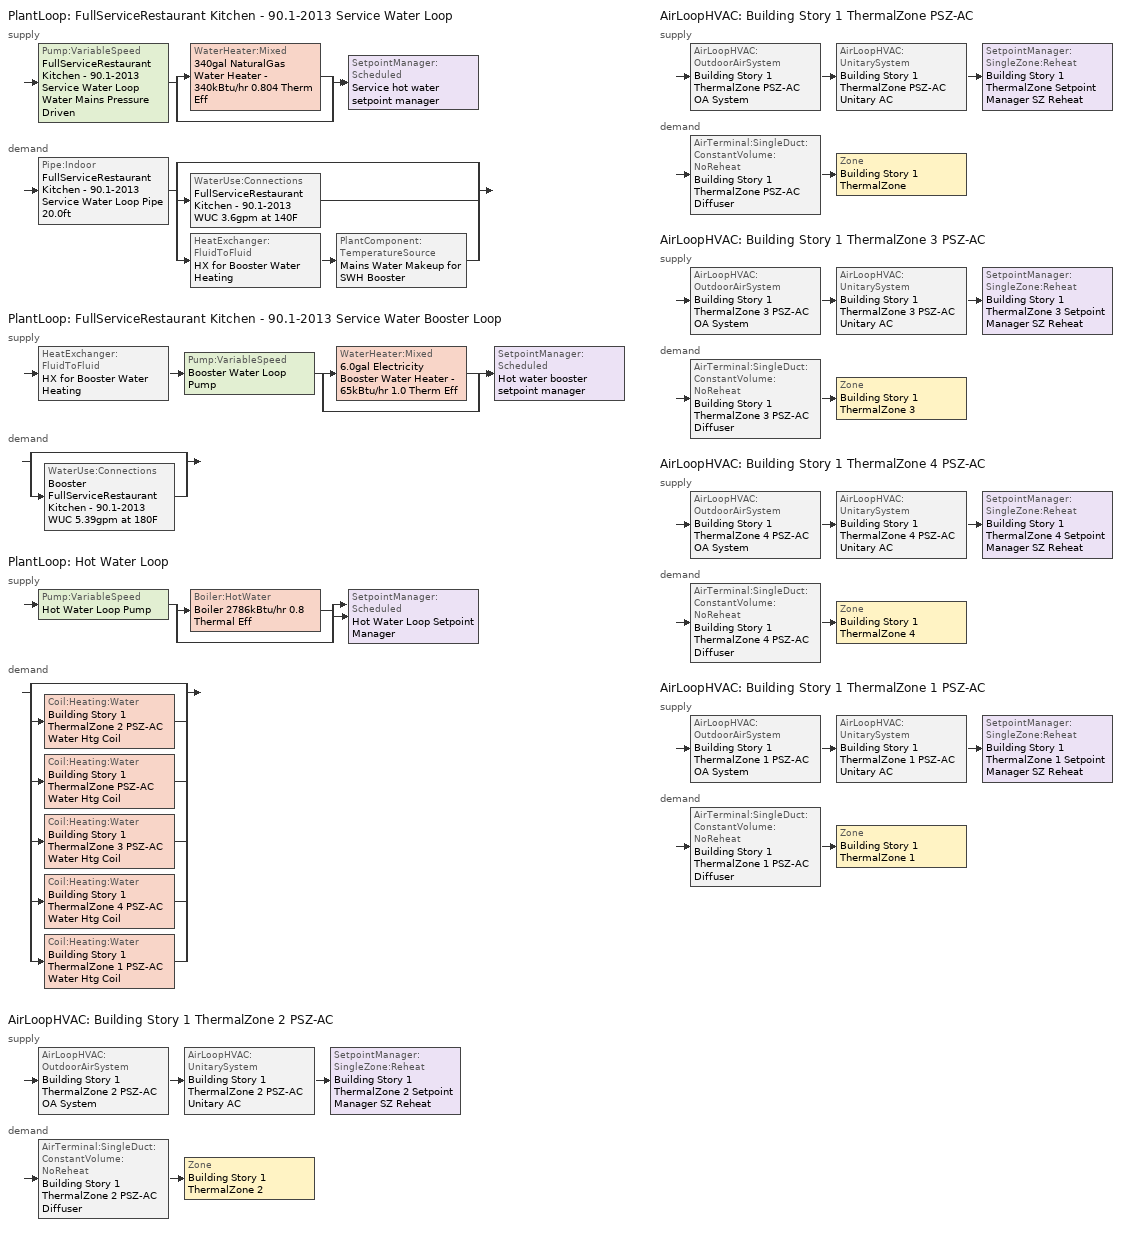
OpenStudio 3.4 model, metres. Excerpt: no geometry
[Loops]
PlantLoop 'FullServiceRestaurant Kitchen - 90.1-2013 Service Water Loop'
 supply: Pump:VariableSpeed 'FullServiceRestaurant Kitchen - 90.1-2013 Service Water Loop Water Mains Pressure Driven' > split
  | WaterHeater:Mixed '340gal NaturalGas Water Heater - 340kBtu/hr 0.804 Therm Eff'
  | bypass
  join > SetpointManager:Scheduled 'Service hot water setpoint manager'
 demand: Pipe:Indoor 'FullServiceRestaurant Kitchen - 90.1-2013 Service Water Loop Pipe 20.0ft' > split
  | bypass
  | WaterUse:Connections 'FullServiceRestaurant Kitchen - 90.1-2013 WUC 3.6gpm at 140F'
  | HeatExchanger:FluidToFluid 'HX for Booster Water Heating' > PlantComponent:TemperatureSource 'Mains Water Makeup for SWH Booster'
PlantLoop 'FullServiceRestaurant Kitchen - 90.1-2013 Service Water Booster Loop'
 supply: HeatExchanger:FluidToFluid 'HX for Booster Water Heating' > Pump:VariableSpeed 'Booster Water Loop Pump' > split
  | WaterHeater:Mixed '6.0gal Electricity Booster Water Heater - 65kBtu/hr 1.0 Therm Eff'
  | bypass
  join > SetpointManager:Scheduled 'Hot water booster setpoint manager'
 demand: split
  | bypass
  | WaterUse:Connections 'Booster FullServiceRestaurant Kitchen - 90.1-2013 WUC 5.39gpm at 180F'
PlantLoop 'Hot Water Loop'
 supply: Pump:VariableSpeed 'Hot Water Loop Pump' > split
  | Boiler:HotWater 'Boiler 2786kBtu/hr 0.8 Thermal Eff'
  | bypass
  join > SetpointManager:Scheduled 'Hot Water Loop Setpoint Manager'
 demand: split
  | bypass
  | Coil:Heating:Water 'Building Story 1 ThermalZone 2 PSZ-AC Water Htg Coil'
  | Coil:Heating:Water 'Building Story 1 ThermalZone PSZ-AC Water Htg Coil'
  | Coil:Heating:Water 'Building Story 1 ThermalZone 3 PSZ-AC Water Htg Coil'
  | Coil:Heating:Water 'Building Story 1 ThermalZone 4 PSZ-AC Water Htg Coil'
  | Coil:Heating:Water 'Building Story 1 ThermalZone 1 PSZ-AC Water Htg Coil'
AirLoopHVAC 'Building Story 1 ThermalZone 2 PSZ-AC'
 supply: AirLoopHVAC:OutdoorAirSystem 'Building Story 1 ThermalZone 2 PSZ-AC OA System' > AirLoopHVAC:UnitarySystem 'Building Story 1 ThermalZone 2 PSZ-AC Unitary AC' > SetpointManager:SingleZone:Reheat 'Building Story 1 ThermalZone 2 Setpoint Manager SZ Reheat'
 demand: AirTerminal:SingleDuct:ConstantVolume:NoReheat 'Building Story 1 ThermalZone 2 PSZ-AC Diffuser' > Zone 'Building Story 1 ThermalZone 2'
AirLoopHVAC 'Building Story 1 ThermalZone PSZ-AC'
 supply: AirLoopHVAC:OutdoorAirSystem 'Building Story 1 ThermalZone PSZ-AC OA System' > AirLoopHVAC:UnitarySystem 'Building Story 1 ThermalZone PSZ-AC Unitary AC' > SetpointManager:SingleZone:Reheat 'Building Story 1 ThermalZone Setpoint Manager SZ Reheat'
 demand: AirTerminal:SingleDuct:ConstantVolume:NoReheat 'Building Story 1 ThermalZone PSZ-AC Diffuser' > Zone 'Building Story 1 ThermalZone'
AirLoopHVAC 'Building Story 1 ThermalZone 3 PSZ-AC'
 supply: AirLoopHVAC:OutdoorAirSystem 'Building Story 1 ThermalZone 3 PSZ-AC OA System' > AirLoopHVAC:UnitarySystem 'Building Story 1 ThermalZone 3 PSZ-AC Unitary AC' > SetpointManager:SingleZone:Reheat 'Building Story 1 ThermalZone 3 Setpoint Manager SZ Reheat'
 demand: AirTerminal:SingleDuct:ConstantVolume:NoReheat 'Building Story 1 ThermalZone 3 PSZ-AC Diffuser' > Zone 'Building Story 1 ThermalZone 3'
AirLoopHVAC 'Building Story 1 ThermalZone 4 PSZ-AC'
 supply: AirLoopHVAC:OutdoorAirSystem 'Building Story 1 ThermalZone 4 PSZ-AC OA System' > AirLoopHVAC:UnitarySystem 'Building Story 1 ThermalZone 4 PSZ-AC Unitary AC' > SetpointManager:SingleZone:Reheat 'Building Story 1 ThermalZone 4 Setpoint Manager SZ Reheat'
 demand: AirTerminal:SingleDuct:ConstantVolume:NoReheat 'Building Story 1 ThermalZone 4 PSZ-AC Diffuser' > Zone 'Building Story 1 ThermalZone 4'
AirLoopHVAC 'Building Story 1 ThermalZone 1 PSZ-AC'
 supply: AirLoopHVAC:OutdoorAirSystem 'Building Story 1 ThermalZone 1 PSZ-AC OA System' > AirLoopHVAC:UnitarySystem 'Building Story 1 ThermalZone 1 PSZ-AC Unitary AC' > SetpointManager:SingleZone:Reheat 'Building Story 1 ThermalZone 1 Setpoint Manager SZ Reheat'
 demand: AirTerminal:SingleDuct:ConstantVolume:NoReheat 'Building Story 1 ThermalZone 1 PSZ-AC Diffuser' > Zone 'Building Story 1 ThermalZone 1'
[Construction]
Uninsulated copper pipe 0.75in type L: Copper pipe 0.75in type L
[Material]
Copper pipe 0.75in type L: Roughness=Smooth; Thickness {m}=0.001143; Conductivity {W/m-K}=386; Density {kg/m3}=8906.27; Specific Heat {J/kg-K}=385.1856; Thermal Absorptance=0.9; Solar Absorptance=0.7; Visible Absorptance=0.7
[WaterUse:Connections] Drain Water Heat Exchanger Type=None; Drain Water Heat Exchanger Destination=Plant
Name | Water Use Equipment Name 1
Booster FullServiceRestaurant Kitchen - 90.1-2013 WUC 5.39gpm at 180F | Booster FullServiceRestaurant Kitchen - 90.1-2013 Service Water Use 5.39gpm at 180F
FullServiceRestaurant Kitchen - 90.1-2013 WUC 3.6gpm at 140F | FullServiceRestaurant Kitchen - 90.1-2013 Service Water Use 3.6gpm at 140F
[WaterUse:Equipment:Definition] Sensible Fraction Schedule=Fraction Sensible - 0.2; Latent Fraction Schedule=Fraction Latent - 0.05
Name | Peak Flow Rate {m3/s} | Target Temperature Schedule
Booster FullServiceRestaurant Kitchen - 90.1-2013 Service Water Use Def 5.39gpm | 0.000340279 | Mixed Water At Faucet Temp - 180F
FullServiceRestaurant Kitchen - 90.1-2013 Service Water Use Def 3.6gpm | 0.000226853 | Mixed Water At Faucet Temp - 140F
[WaterUse:Equipment] Flow Rate Fraction Schedule=RestaurantSitDown BLDG_SWH_SCH
Name | Water Use Equipment Definition
Booster FullServiceRestaurant Kitchen - 90.1-2013 Service Water Use 5.39gpm at 180F | Booster FullServiceRestaurant Kitchen - 90.1-2013 Service Water Use Def 5.39gpm
FullServiceRestaurant Kitchen - 90.1-2013 Service Water Use 3.6gpm at 140F | FullServiceRestaurant Kitchen - 90.1-2013 Service Water Use Def 3.6gpm
[PlantLoop] Glycol Concentration=0; Plant Loop Volume {m3}=Autocalculate; Load Distribution Scheme=Optimal
FullServiceRestaurant Kitchen - 90.1-2013 Service Water Loop: Maximum Loop Temperature {C}=60; Minimum Loop Temperature {C}=10
FullServiceRestaurant Kitchen - 90.1-2013 Service Water Booster Loop: 
Hot Water Loop: Minimum Loop Temperature {C}=10; Fluid Type=Water
[Sizing:Plant] Loop Type=Heating; Sizing Option=NonCoincident; Zone Timesteps in Averaging Window=1; Coincident Sizing Factor Mode=None
Name | Design Loop Exit Temperature {C} | Loop Design Temperature Difference {deltaC}
FullServiceRestaurant Kitchen - 90.1-2013 Service Water Loop | 60 | 5
FullServiceRestaurant Kitchen - 90.1-2013 Service Water Booster Loop | 82.2222 | 5
Hot Water Loop | 82.2222 | 11.1111
[SetpointManager:Scheduled] Control Variable=Temperature
Name | Schedule | Setpoint Node or NodeList
Service hot water setpoint manager | Service Water Loop Temp - 140F | FullServiceRestaurant Kitchen - 90.1-2013 Service Water Loop Supply Outlet Node
Hot water booster setpoint manager | Service Water Booster Temp - 180.00000000000006F | FullServiceRestaurant Kitchen - 90.1-2013 Service Water Booster Loop Supply Outlet Node
Hot Water Loop Setpoint Manager | Hot Water Loop Temp - 180F | Hot Water Loop Supply Outlet Node
[Pump:VariableSpeed] Coefficient 1 of the Part Load Performance Curve=0; Coefficient 2 of the Part Load Performance Curve=3.2485; Coefficient 3 of the Part Load Performance Curve=-4.7443; Coefficient 4 of the Part Load Performance Curve=2.5294; Pump Control Type=Intermittent; Skin Loss Radiative Fraction=0.5; Design Power Sizing Method=PowerPerFlowPerPressure; Design Electric Power per Unit Flow Rate {W/(m3/s)}=348701.1; Design Shaft Power per Unit Flow Rate per Unit Head {W-s/m3-Pa}=1.28205; Design Minimum Flow Rate Fraction=0
Name | Rated Pump Head {Pa} | Motor Efficiency | Rated Power Consumption {W} | Minimum Flow Rate {m3/s}
FullServiceRestaurant Kitchen - 90.1-2013 Service Water Loop Water Mains Pressure Driven | 0.001 | 0.7
Booster Water Loop Pump | 0 | 1 | 0 | 0
Hot Water Loop Pump | 179344 | 0.917
[WaterHeater:Mixed] Deadband Temperature Difference {deltaC}=2; Heater Control Type=Cycle; Off Cycle Parasitic Fuel Consumption Rate {W}=0; Off Cycle Parasitic Heat Fraction to Tank=0; On Cycle Parasitic Fuel Consumption Rate {W}=0; On Cycle Parasitic Heat Fraction to Tank=0; Ambient Temperature Indicator=Schedule; Use Side Effectiveness=1; Source Side Effectiveness=1; Use Side Design Flow Rate {m3/s}=autosize; Source Side Design Flow Rate {m3/s}=autosize; Indirect Water Heating Recovery Time {hr}=1.5; Source Side Flow Control Mode=IndirectHeatPrimarySetpoint
Name | Tank Volume {m3} | Setpoint Temperature Schedule | Maximum Temperature Limit {C} | Heater Maximum Capacity {W} | Heater Fuel Type | Heater Thermal Efficiency | Off Cycle Parasitic Fuel Type | On Cycle Parasitic Fuel Type | Ambient Temperature Schedule | Off Cycle Loss Coefficient to Ambient Temperature {W/K} | On Cycle Loss Coefficient to Ambient Temperature {W/K}
340gal NaturalGas Water Heater - 340kBtu/hr 0.804 Therm Eff | 1.28625 | Service Water Loop Temp - 140F | 60 | 99583.4 | NaturalGas | 0.803709 | NaturalGas | NaturalGas | Water Heater Ambient Temp Schedule - 71.6f | 11.8718 | 11.8718
6.0gal Electricity Booster Water Heater - 65kBtu/hr 1.0 Therm Eff | 0.0227125 | Service Water Booster Temp - 180.00000000000006F | 82.2222 | 19120 | Electricity | 1 | Electricity | Electricity | Water Heater Ambient Temp Schedule - 71.6 | 9.00886 | 9.00886
[WaterHeater:Sizing] Design Mode=PeakDraw; Time Storage Can Meet Peak Draw {hr}=0.538503; Time for Tank Recovery {hr}=0; Nominal Tank Volume for Autosizing Plant Connections {m3}=1
340gal NaturalGas Water Heater - 340kBtu/hr 0.804 Therm Eff; 6.0gal Electricity Booster Water Heater - 65kBtu/hr 1.0 Therm Eff
[Pipe:Indoor]
FullServiceRestaurant Kitchen - 90.1-2013 Service Water Loop Pipe 20.0ft: Construction=Uninsulated copper pipe 0.75in type L; Environment Type=Schedule; Ambient Temperature Schedule=FullServiceRestaurant Kitchen - 90.1-2013 Service Water Loop Piping Air Temp - 70F; Ambient Air Velocity Schedule=FullServiceRestaurant Kitchen - 90.1-2013 Service Water Loop Piping Air Velocity - 0.67mph; Pipe Inside Diameter {m}=0.019939; Pipe Length {m}=6.096
[HeatExchanger:FluidToFluid]
HX for Booster Water Heating: Loop Demand Side Design Flow Rate {m3/s}=autosize; Loop Supply Side Design Flow Rate {m3/s}=autosize; Heat Exchange Model Type=Ideal; Heat Exchanger U-Factor Times Area Value {W/K}=autosize; Control Type=UncontrolledOn; Minimum Temperature Difference to Activate Heat Exchanger {deltaC}=0.01; Heat Transfer Metering End Use Type=LoopToLoop; Component Override Cooling Control Temperature Mode=Loop; Sizing Factor=1; Operation Minimum Temperature Limit {C}=0; Operation Maximum Temperature Limit {C}=100
[PlantComponent:TemperatureSource]
Mains Water Makeup for SWH Booster: Design Volume Flow Rate {m3/s}=autosize; Temperature Specification Type=Scheduled; Source Temperature {C}=8; Source Temperature Schedule=Mains Water Temperature
[Sizing:Zone] Zone Cooling Design Supply Air Temperature Input Method=SupplyAirTemperature; Zone Cooling Design Supply Air Temperature {C}=12.7778; Zone Cooling Design Supply Air Temperature Difference {deltaC}=11.11; Zone Heating Design Supply Air Temperature Input Method=SupplyAirTemperature; Zone Heating Design Supply Air Temperature {C}=50; Zone Heating Design Supply Air Temperature Difference {deltaC}=11.11; Zone Cooling Design Supply Air Humidity Ratio {kg-H2O/kg-air}=0.0085; Zone Heating Design Supply Air Humidity Ratio {kg-H2O/kg-air}=0.008; Cooling Design Air Flow Method=DesignDay; Heating Design Air Flow Method=DesignDay; Account for Dedicated Outdoor Air System=No; Dedicated Outdoor Air System Control Strategy=NeutralSupplyAir; Dedicated Outdoor Air Low Setpoint Temperature for Design {C}=autosize; Dedicated Outdoor Air High Setpoint Temperature for Design {C}=autosize
Building Story 1 ThermalZone; Building Story 1 ThermalZone 1; Building Story 1 ThermalZone 2; Building Story 1 ThermalZone 3; Building Story 1 ThermalZone 4
[Zone equipment]
Building Story 1 ThermalZone: Building Story 1 ThermalZone PSZ-AC Diffuser
Building Story 1 ThermalZone 1: Building Story 1 ThermalZone 1 PSZ-AC Diffuser
Building Story 1 ThermalZone 2: Building Story 1 ThermalZone 2 PSZ-AC Diffuser
Building Story 1 ThermalZone 3: Building Story 1 ThermalZone 3 PSZ-AC Diffuser
Building Story 1 ThermalZone 4: Building Story 1 ThermalZone 4 PSZ-AC Diffuser
[Boiler:HotWater]
Boiler 2786kBtu/hr 0.8 Thermal Eff: Fuel Type=NaturalGas; Nominal Thermal Efficiency=0.8; Efficiency Curve Temperature Evaluation Variable=LeavingBoiler; Normalized Boiler Efficiency Curve=Boiler with Minimum Turndown; Minimum Part Load Ratio=0; Maximum Part Load Ratio=1.2; Optimum Part Load Ratio=1; Water Outlet Upper Temperature Limit {C}=95; Boiler Flow Mode=LeavingSetpointModulated; Parasitic Electric Load {W}=0; Sizing Factor=1
[AirLoopHVAC] Design Supply Air Flow Rate {m3/s}=autosize; Design Return Air Flow Fraction of Supply Air Flow=1
Name | Availability Schedule
Building Story 1 ThermalZone 2 PSZ-AC | Building Story 1 ThermalZone 2 PSZ-AC Occ Sch
Building Story 1 ThermalZone PSZ-AC | Building Story 1 ThermalZone PSZ-AC Occ Sch
Building Story 1 ThermalZone 3 PSZ-AC | Building Story 1 ThermalZone 3 PSZ-AC Occ Sch
Building Story 1 ThermalZone 4 PSZ-AC | Building Story 1 ThermalZone 4 PSZ-AC Occ Sch
Building Story 1 ThermalZone 1 PSZ-AC | Building Story 1 ThermalZone 1 PSZ-AC Occ Sch
[Sizing:System] Type of Load to Size On=Sensible; Design Outdoor Air Flow Rate {m3/s}=Autosize; Central Heating Maximum System Air Flow Ratio=1; Preheat Design Temperature {C}=7.22222; Preheat Design Humidity Ratio {kg-H2O/kg-Air}=0.008; Precool Design Temperature {C}=12.7778; Precool Design Humidity Ratio {kg-H2O/kg-Air}=0.008; Central Cooling Design Supply Air Temperature {C}=12.7778; Central Heating Design Supply Air Temperature {C}=50; Sizing Option=Coincident; 100% Outdoor Air in Cooling=No; 100% Outdoor Air in Heating=No; Central Cooling Design Supply Air Humidity Ratio {kg-H2O/kg-Air}=0.0085; Central Heating Design Supply Air Humidity Ratio {kg-H2O/kg-Air}=0.008; Cooling Design Air Flow Method=DesignDay; Heating Design Air Flow Method=DesignDay; System Outdoor Air Method=ZoneSum; Zone Maximum Outdoor Air Fraction=1; Cooling Supply Air Flow Rate Per Floor Area {m3/s-m2}=0.00996765; Cooling Fraction of Autosized Cooling Supply Air Flow Rate=1; Cooling Supply Air Flow Rate Per Unit Cooling Capacity {m3/s-W}=3.94755e-05; Heating Supply Air Flow Rate Per Floor Area {m3/s-m2}=0.00996765; Heating Fraction of Autosized Heating Supply Air Flow Rate=1; Heating Fraction of Autosized Cooling Supply Air Flow Rate=1; Heating Supply Air Flow Rate Per Unit Heating Capacity {m3/s-W}=3.15882e-05; Cooling Design Capacity Method=CoolingDesignCapacity; Cooling Design Capacity {W}=autosize; Cooling Design Capacity Per Floor Area {W/m2}=234.7; Fraction of Autosized Cooling Design Capacity=1; Heating Design Capacity Method=HeatingDesignCapacity; Heating Design Capacity {W}=autosize; Heating Design Capacity Per Floor Area {W/m2}=157; Fraction of Autosized Heating Design Capacity=1; Central Cooling Capacity Control Method=OnOff; Occupant Diversity=autosize
Building Story 1 ThermalZone 2 PSZ-AC; Building Story 1 ThermalZone PSZ-AC; Building Story 1 ThermalZone 3 PSZ-AC; Building Story 1 ThermalZone 4 PSZ-AC; Building Story 1 ThermalZone 1 PSZ-AC
[SetpointManager:SingleZone:Reheat] Minimum Supply Air Temperature {C}=12.7778; Maximum Supply Air Temperature {C}=50
Name | Control Zone | Setpoint Node or NodeList
Building Story 1 ThermalZone 2 Setpoint Manager SZ Reheat | Building Story 1 ThermalZone 2 | Building Story 1 ThermalZone 2 PSZ-AC Supply Outlet Node
Building Story 1 ThermalZone Setpoint Manager SZ Reheat | Building Story 1 ThermalZone | Building Story 1 ThermalZone PSZ-AC Supply Outlet Node
Building Story 1 ThermalZone 3 Setpoint Manager SZ Reheat | Building Story 1 ThermalZone 3 | Building Story 1 ThermalZone 3 PSZ-AC Supply Outlet Node
Building Story 1 ThermalZone 4 Setpoint Manager SZ Reheat | Building Story 1 ThermalZone 4 | Building Story 1 ThermalZone 4 PSZ-AC Supply Outlet Node
Building Story 1 ThermalZone 1 Setpoint Manager SZ Reheat | Building Story 1 ThermalZone 1 | Building Story 1 ThermalZone 1 PSZ-AC Supply Outlet Node
[Coil:Heating:Water] Availability Schedule=Always On Discrete; Rated Inlet Water Temperature {C}=82.2222; Rated Inlet Air Temperature {C}=7.22222; Rated Outlet Water Temperature {C}=71.1111; Rated Outlet Air Temperature {C}=50
Building Story 1 ThermalZone 2 PSZ-AC Water Htg Coil; Building Story 1 ThermalZone PSZ-AC Water Htg Coil; Building Story 1 ThermalZone 3 PSZ-AC Water Htg Coil; Building Story 1 ThermalZone 4 PSZ-AC Water Htg Coil; Building Story 1 ThermalZone 1 PSZ-AC Water Htg Coil
[Controller:WaterCoil] Action=Normal; Controller Convergence Tolerance {deltaC}=0.0001; Minimum Actuated Flow {m3/s}=0
Name | Water Coil
Building Story 1 ThermalZone 2 PSZ-AC Water Htg Coil Controller | Building Story 1 ThermalZone 2 PSZ-AC Water Htg Coil
Building Story 1 ThermalZone PSZ-AC Water Htg Coil Controller | Building Story 1 ThermalZone PSZ-AC Water Htg Coil
Building Story 1 ThermalZone 3 PSZ-AC Water Htg Coil Controller | Building Story 1 ThermalZone 3 PSZ-AC Water Htg Coil
Building Story 1 ThermalZone 4 PSZ-AC Water Htg Coil Controller | Building Story 1 ThermalZone 4 PSZ-AC Water Htg Coil
Building Story 1 ThermalZone 1 PSZ-AC Water Htg Coil Controller | Building Story 1 ThermalZone 1 PSZ-AC Water Htg Coil
[Coil:Heating:Electric] Availability Schedule=Always On Discrete; Efficiency=1
Building Story 1 ThermalZone 2 PSZ-AC Electric Backup Htg Coil; Building Story 1 ThermalZone PSZ-AC Electric Backup Htg Coil; Building Story 1 ThermalZone 3 PSZ-AC Electric Backup Htg Coil; Building Story 1 ThermalZone 4 PSZ-AC Electric Backup Htg Coil; Building Story 1 ThermalZone 1 PSZ-AC Electric Backup Htg Coil
[Coil:Cooling:DX:SingleSpeed] Availability Schedule=Always On Discrete; Rated Total Cooling Capacity {W}=autosize; Rated Sensible Heat Ratio=autosize; Rated Air Flow Rate {m3/s}=autosize; Rated Evaporator Fan Power Per Volume Flow Rate {W/(m3/s)}=773.3; Total Cooling Capacity Function of Temperature Curve=PSZ-AC_Unitary_PackagecoolCapFT; Total Cooling Capacity Function of Flow Fraction Curve=PSZ-AC_Unitary_PackagecoolFFF; Energy Input Ratio Function of Temperature Curve=PSZ-AC DX Unitary Package EIRFT; Energy Input Ratio Function of Flow Fraction Curve=PSZ-AC_Unitary_PackagecoolEIRFFF; Part Load Fraction Correlation Curve=PSZ-AC_Unitary_PackagecoolPLR; Minimum Outdoor Dry-Bulb Temperature for Compressor Operation {C}=-25; Condenser Type=AirCooled; Evaporative Condenser Effectiveness=0; Evaporative Condenser Air Flow Rate {m3/s}=Autosize; Evaporative Condenser Pump Rated Power Consumption {W}=Autosize; Crankcase Heater Capacity {W}=0; Maximum Outdoor Dry-Bulb Temperature for Crankcase Heater Operation {C}=0; Basin Heater Capacity {W/K}=0; Basin Heater Setpoint Temperature {C}=10
Name | Rated COP {W/W}
Building Story 1 ThermalZone 2 PSZ-AC 1spd DX AC Clg Coil 56kBtu/hr 14.0SEER | 4.11713
Building Story 1 ThermalZone PSZ-AC 1spd DX AC Clg Coil 856kBtu/hr 9.5EER | 3.2994
Building Story 1 ThermalZone 3 PSZ-AC 1spd DX AC Clg Coil 153kBtu/hr 10.8EER; Building Story 1 ThermalZone 1 PSZ-AC 1spd DX AC Clg Coil 166kBtu/hr 10.8EER | 3.73224
Building Story 1 ThermalZone 4 PSZ-AC 1spd DX AC Clg Coil 71kBtu/hr 11.0EER | 3.79883
[Fan:OnOff] Availability Schedule=Always On Discrete; Maximum Flow Rate {m3/s}=autosize; Motor In Airstream Fraction=1
Name | Fan Total Efficiency | Pressure Rise {Pa} | Motor Efficiency | Fan Power Ratio Function of Speed Ratio Curve | Fan Efficiency Ratio Function of Speed Ratio Curve
Building Story 1 ThermalZone 2 PSZ-AC Fan | 0.55575 | 622.722 | 0.855 | Fan On Off Power Curve | Fan On Off Efficiency Curve
Building Story 1 ThermalZone PSZ-AC Fan | 0.6084 | 1018.77 | 0.936 | Fan On Off Power Curve 1 | Fan On Off Efficiency Curve 1
Building Story 1 ThermalZone 3 PSZ-AC Fan | 0.58175 | 622.722 | 0.895 | Fan On Off Power Curve 2 | Fan On Off Efficiency Curve 2
Building Story 1 ThermalZone 4 PSZ-AC Fan | 0.56225 | 622.722 | 0.865 | Fan On Off Power Curve 3 | Fan On Off Efficiency Curve 3
Building Story 1 ThermalZone 1 PSZ-AC Fan | 0.58175 | 622.722 | 0.895 | Fan On Off Power Curve 4 | Fan On Off Efficiency Curve 4
[AirLoopHVAC:UnitarySystem] Control Type=Load; Dehumidification Control Type=None; Availability Schedule=Always On Discrete; Fan Placement=DrawThrough; DX Heating Coil Sizing Ratio=1; Use DOAS DX Cooling Coil=No; DOAS DX Cooling Coil Leaving Minimum Air Temperature {C}=2; Latent Load Control=SensibleOnlyLoadControl; Supply Air Flow Rate During Cooling Operation {m3/s}=Autosize; Supply Air Flow Rate During Heating Operation {m3/s}=Autosize; Supply Air Flow Rate When No Cooling or Heating is Required {m3/s}=Autosize; Maximum Supply Air Temperature {C}=80; Maximum Outdoor Dry-Bulb Temperature for Supplemental Heater Operation {C}=21; Maximum Cycling Rate {cycles/hr}=2.5; Heat Pump Time Constant {s}=60; Fraction of On-Cycle Power Use=0.01; Heat Pump Fan Delay Time {s}=60; Ancilliary On-Cycle Electric Power {W}=0; Ancilliary Off-Cycle Electric Power {W}=0
Name | Controlling Zone or Thermostat Location | Supply Fan | Supply Air Fan Operating Mode Schedule | Heating Coil | Cooling Coil | Supplemental Heating Coil
Building Story 1 ThermalZone 2 PSZ-AC Unitary AC | Building Story 1 ThermalZone 2 | Building Story 1 ThermalZone 2 PSZ-AC Fan | Building Story 1 ThermalZone 2 PSZ-AC Occ Sch | Building Story 1 ThermalZone 2 PSZ-AC Water Htg Coil | Building Story 1 ThermalZone 2 PSZ-AC 1spd DX AC Clg Coil 56kBtu/hr 14.0SEER | Building Story 1 ThermalZone 2 PSZ-AC Electric Backup Htg Coil
Building Story 1 ThermalZone PSZ-AC Unitary AC | Building Story 1 ThermalZone | Building Story 1 ThermalZone PSZ-AC Fan | Building Story 1 ThermalZone PSZ-AC Occ Sch | Building Story 1 ThermalZone PSZ-AC Water Htg Coil | Building Story 1 ThermalZone PSZ-AC 1spd DX AC Clg Coil 856kBtu/hr 9.5EER | Building Story 1 ThermalZone PSZ-AC Electric Backup Htg Coil
Building Story 1 ThermalZone 3 PSZ-AC Unitary AC | Building Story 1 ThermalZone 3 | Building Story 1 ThermalZone 3 PSZ-AC Fan | Building Story 1 ThermalZone 3 PSZ-AC Occ Sch | Building Story 1 ThermalZone 3 PSZ-AC Water Htg Coil | Building Story 1 ThermalZone 3 PSZ-AC 1spd DX AC Clg Coil 153kBtu/hr 10.8EER | Building Story 1 ThermalZone 3 PSZ-AC Electric Backup Htg Coil
Building Story 1 ThermalZone 4 PSZ-AC Unitary AC | Building Story 1 ThermalZone 4 | Building Story 1 ThermalZone 4 PSZ-AC Fan | Building Story 1 ThermalZone 4 PSZ-AC Occ Sch | Building Story 1 ThermalZone 4 PSZ-AC Water Htg Coil | Building Story 1 ThermalZone 4 PSZ-AC 1spd DX AC Clg Coil 71kBtu/hr 11.0EER | Building Story 1 ThermalZone 4 PSZ-AC Electric Backup Htg Coil
Building Story 1 ThermalZone 1 PSZ-AC Unitary AC | Building Story 1 ThermalZone 1 | Building Story 1 ThermalZone 1 PSZ-AC Fan | Building Story 1 ThermalZone 1 PSZ-AC Occ Sch | Building Story 1 ThermalZone 1 PSZ-AC Water Htg Coil | Building Story 1 ThermalZone 1 PSZ-AC 1spd DX AC Clg Coil 166kBtu/hr 10.8EER | Building Story 1 ThermalZone 1 PSZ-AC Electric Backup Htg Coil
[Controller:OutdoorAir] Maximum Outdoor Air Flow Rate {m3/s}=Autosize; Economizer Control Type=DifferentialDryBulb; Economizer Control Action Type=ModulateFlow; Lockout Type=LockoutWithHeating; Minimum Limit Type=FixedMinimum; High Humidity Control=No
Name | Minimum Outdoor Air Flow Rate {m3/s} | Minimum Outdoor Air Schedule | Maximum Fraction of Outdoor Air Schedule | Controller Mechanical Ventilation | Heat Recovery Bypass Control Type
Building Story 1 ThermalZone 2 PSZ-AC OA System Controller | autosize | Building Story 1 ThermalZone 2 PSZ-AC Occ Sch | BuildingStory1ThermalZone2PSZACmaxOASch | Controller Mechanical Ventilation 1 | BypassWhenWithinEconomizerLimits
Building Story 1 ThermalZone PSZ-AC OA System Controller | autosize | Building Story 1 ThermalZone PSZ-AC Occ Sch | BuildingStory1ThermalZonePSZACmaxOASch | Controller Mechanical Ventilation 2 | BypassWhenOAFlowGreaterThanMinimum
Building Story 1 ThermalZone 3 PSZ-AC OA System Controller | 0 | Building Story 1 ThermalZone 3 PSZ-AC Occ Sch | BuildingStory1ThermalZone3PSZACmaxOASch | Controller Mechanical Ventilation 3 | BypassWhenWithinEconomizerLimits
Building Story 1 ThermalZone 4 PSZ-AC OA System Controller | autosize | Building Story 1 ThermalZone 4 PSZ-AC Occ Sch | BuildingStory1ThermalZone4PSZACmaxOASch | Controller Mechanical Ventilation 4 | BypassWhenWithinEconomizerLimits
Building Story 1 ThermalZone 1 PSZ-AC OA System Controller | 0 | Building Story 1 ThermalZone 1 PSZ-AC Occ Sch | BuildingStory1ThermalZone1PSZACmaxOASch | Controller Mechanical Ventilation 5 | BypassWhenWithinEconomizerLimits
[Controller:MechanicalVentilation] Availability Schedule=Always On Discrete
Name | Demand Controlled Ventilation
Controller Mechanical Ventilation 1; Controller Mechanical Ventilation 2; Controller Mechanical Ventilation 4
Controller Mechanical Ventilation 3; Controller Mechanical Ventilation 5 | Yes
[AirLoopHVAC:OutdoorAirSystem]
Name | Controller
Building Story 1 ThermalZone 2 PSZ-AC OA System | Building Story 1 ThermalZone 2 PSZ-AC OA System Controller
Building Story 1 ThermalZone PSZ-AC OA System | Building Story 1 ThermalZone PSZ-AC OA System Controller
Building Story 1 ThermalZone 3 PSZ-AC OA System | Building Story 1 ThermalZone 3 PSZ-AC OA System Controller
Building Story 1 ThermalZone 4 PSZ-AC OA System | Building Story 1 ThermalZone 4 PSZ-AC OA System Controller
Building Story 1 ThermalZone 1 PSZ-AC OA System | Building Story 1 ThermalZone 1 PSZ-AC OA System Controller
[AirTerminal:SingleDuct:ConstantVolume:NoReheat] Availability Schedule=Always On Discrete; Maximum Air Flow Rate {m3/s}=AutoSize
Building Story 1 ThermalZone 2 PSZ-AC Diffuser; Building Story 1 ThermalZone PSZ-AC Diffuser; Building Story 1 ThermalZone 3 PSZ-AC Diffuser; Building Story 1 ThermalZone 4 PSZ-AC Diffuser; Building Story 1 ThermalZone 1 PSZ-AC Diffuser
[Schedule:Ruleset]
Name | Default Day Schedule | Summer Design Day Schedule | Winter Design Day Schedule
RestaurantSitDown BLDG_SWH_SCH | RestaurantSitDown BLDG_SWH_SCH Default | RestaurantSitDown BLDG_SWH_SCH Summer Design Day | RestaurantSitDown BLDG_SWH_SCH Winter Design Day
Fraction Sensible - 0.2 | Fraction Sensible - 0.2 Default
Fraction Latent - 0.05 | Fraction Latent - 0.05 Default
Mixed Water At Faucet Temp - 180F | Mixed Water At Faucet Temp - 180F Default
Mixed Water At Faucet Temp - 140F | Mixed Water At Faucet Temp - 140F Default
Service Water Loop Temp - 140F | Service Water Loop Temp - 140F Default
Water Heater Ambient Temp Schedule - 71.6f | Water Heater Ambient Temp Schedule - 71.6f Default
FullServiceRestaurant Kitchen - 90.1-2013 Service Water Loop Piping Air Temp - 70F | FullServiceRestaurant Kitchen - 90.1-2013 Service Water Loop Piping Air Temp - 70F Default
FullServiceRestaurant Kitchen - 90.1-2013 Service Water Loop Piping Air Velocity - 0.67mph | FullServiceRestaurant Kitchen - 90.1-2013 Service Water Loop Piping Air Velocity - 0.67mph Default
Service Water Booster Temp - 180.00000000000006F | Service Water Booster Temp - 180.00000000000006F Default
Water Heater Ambient Temp Schedule - 71.6 | Water Heater Ambient Temp Schedule - 71.6 Default
Hot Water Loop Temp - 180F | Hot Water Loop Temp - 180F Default
Building Story 1 ThermalZone 1 PSZ-AC Occ Sch | Building Story 1 ThermalZone 1 PSZ-AC Occ Sch Default | Building Story 1 ThermalZone 1 PSZ-AC Occ Sch Summer Design Day | Building Story 1 ThermalZone 1 PSZ-AC Occ Sch Winter Design Day
BuildingStory1ThermalZone1PSZACmaxOASch | BuildingStory1ThermalZone1PSZACmaxOASchDefault
Building Story 1 ThermalZone 2 PSZ-AC Occ Sch | Building Story 1 ThermalZone 2 PSZ-AC Occ Sch Default | Building Story 1 ThermalZone 2 PSZ-AC Occ Sch Summer Design Day | Building Story 1 ThermalZone 2 PSZ-AC Occ Sch Winter Design Day
BuildingStory1ThermalZone2PSZACmaxOASch | BuildingStory1ThermalZone2PSZACmaxOASchDefault
Building Story 1 ThermalZone 3 PSZ-AC Occ Sch | Building Story 1 ThermalZone 3 PSZ-AC Occ Sch Default | Building Story 1 ThermalZone 3 PSZ-AC Occ Sch Summer Design Day | Building Story 1 ThermalZone 3 PSZ-AC Occ Sch Winter Design Day
BuildingStory1ThermalZone3PSZACmaxOASch | BuildingStory1ThermalZone3PSZACmaxOASchDefault
Building Story 1 ThermalZone 4 PSZ-AC Occ Sch | Building Story 1 ThermalZone 4 PSZ-AC Occ Sch Default | Building Story 1 ThermalZone 4 PSZ-AC Occ Sch Summer Design Day | Building Story 1 ThermalZone 4 PSZ-AC Occ Sch Winter Design Day
BuildingStory1ThermalZone4PSZACmaxOASch | BuildingStory1ThermalZone4PSZACmaxOASchDefault
Building Story 1 ThermalZone PSZ-AC Occ Sch | Building Story 1 ThermalZone PSZ-AC Occ Sch Default | Building Story 1 ThermalZone PSZ-AC Occ Sch Summer Design Day | Building Story 1 ThermalZone PSZ-AC Occ Sch Winter Design Day
BuildingStory1ThermalZonePSZACmaxOASch | BuildingStory1ThermalZonePSZACmaxOASchDefault
[Schedule:Day]
RestaurantSitDown BLDG_SWH_SCH Default: 1, 0, 0.25, 6, 0, 0, 10, 0, 0.15, 12, 0, 0.5, 14, 0, 0.4, 17, 0, 0.3, 18, 0, 0.4, 20, 0, 0.5, 21, 0, 0.4, 22, 0, 0.5, 23, 0, 0.4, 24, 0, 0.2
RestaurantSitDown BLDG_SWH_SCH Summer Design Day; RestaurantSitDown BLDG_SWH_SCH SmrDsn|Wkdy Day: 1, 0, 0.2, 6, 0, 0, 7, 0, 0.15, 8, 0, 0.6, 9, 0, 0.55, 10, 0, 0.45, 11, 0, 0.4, 12, 0, 0.45, 13, 0, 0.4, 14, 0, 0.35, 17, 0, 0.3, 18, 0, 0.4, 19, 0, 0.55, 20, 0, 0.6, 21, 0, 0.5, 22, 0, 0.55, 23, 0, 0.45, 24, 0, 0.25
RestaurantSitDown BLDG_SWH_SCH Winter Design Day; RestaurantSitDown BLDG_SWH_SCH WntrDsn|Sat Day: 1, 0, 0.2, 6, 0, 0, 9, 0, 0.15, 10, 0, 0.5, 11, 0, 0.45, 13, 0, 0.5, 14, 0, 0.45, 16, 0, 0.4, 17, 0, 0.35, 18, 0, 0.4, 20, 0, 0.55, 21, 0, 0.5, 22, 0, 0.55, 23, 0, 0.4, 24, 0, 0.3
Fraction Sensible - 0.2 Default: 24, 0, 0.2
Fraction Latent - 0.05 Default: 24, 0, 0.05
Mixed Water At Faucet Temp - 180F Default; Service Water Booster Temp - 180.00000000000006F Default; Hot Water Loop Temp - 180F Default: 24, 0, 82.2222
Mixed Water At Faucet Temp - 140F Default; Service Water Loop Temp - 140F Default: 24, 0, 60
Water Heater Ambient Temp Schedule - 71.6f Default; Water Heater Ambient Temp Schedule - 71.6 Default: 24, 0, 22
FullServiceRestaurant Kitchen - 90.1-2013 Service Water Loop Piping Air Temp - 70F Default: 24, 0, 21.1111
FullServiceRestaurant Kitchen - 90.1-2013 Service Water Loop Piping Air Velocity - 0.67mph Default: 24, 0, 0.3
Building Story 1 ThermalZone 1 PSZ-AC Occ Sch Default; Building Story 1 ThermalZone 2 PSZ-AC Occ Sch Default; Building Story 1 ThermalZone 3 PSZ-AC Occ Sch Default; Building Story 1 ThermalZone 4 PSZ-AC Occ Sch Default; Building Story 1 ThermalZone PSZ-AC Occ Sch Default: 7, 0, 0, 24, 0, 1
Building Story 1 ThermalZone 1 PSZ-AC Occ Sch Winter Design Day; Building Story 1 ThermalZone 1 PSZ-AC Occ Sch Summer Design Day; Building Story 1 ThermalZone 2 PSZ-AC Occ Sch Winter Design Day; Building Story 1 ThermalZone 2 PSZ-AC Occ Sch Summer Design Day; Building Story 1 ThermalZone 3 PSZ-AC Occ Sch Winter Design Day; Building Story 1 ThermalZone 3 PSZ-AC Occ Sch Summer Design Day; Building Story 1 ThermalZone 4 PSZ-AC Occ Sch Winter Design Day; Building Story 1 ThermalZone 4 PSZ-AC Occ Sch Summer Design Day; Building Story 1 ThermalZone PSZ-AC Occ Sch Winter Design Day; Building Story 1 ThermalZone PSZ-AC Occ Sch Summer Design Day: 24, 0, 1
BuildingStory1ThermalZone1PSZACmaxOASchDefault; BuildingStory1ThermalZone2PSZACmaxOASchDefault; BuildingStory1ThermalZone3PSZACmaxOASchDefault; BuildingStory1ThermalZone4PSZACmaxOASchDefault; BuildingStory1ThermalZonePSZACmaxOASchDefault: 24, 0, 0.7
[Schedule:Rule] Schedule Ruleset=RestaurantSitDown BLDG_SWH_SCH; Date Specification Type=DateRange; Start Month=1; Start Day=1; End Month=12; End Day=31
Name | Rule Order | Day Schedule | Apply Monday | Apply Tuesday | Apply Wednesday | Apply Thursday | Apply Friday | Apply Saturday
Schedule Rule 13 | 1 | RestaurantSitDown BLDG_SWH_SCH SmrDsn|Wkdy Day | Yes | Yes | Yes | Yes | Yes
Schedule Rule 14 | 0 | RestaurantSitDown BLDG_SWH_SCH WntrDsn|Sat Day |  |  |  |  |  | Yes
[Schedule:Constant]
Name | Value
Always On Discrete | 1
Mains Water Temperature | 10
[Curve:Biquadratic] Minimum Value of x=12.77778; Maximum Value of x=23.88889; Minimum Value of y=21.11111; Maximum Value of y=46.11111
Name | Coefficient1 Constant | Coefficient2 x | Coefficient3 x**2 | Coefficient4 y | Coefficient5 y**2 | Coefficient6 x*y
PSZ-AC_Unitary_PackagecoolCapFT | 0.766956 | 0.0107756 | -4.14703e-05 | 0.00134961 | -0.000261144 | 0.000457488
PSZ-AC DX Unitary Package EIRFT | 0.297145 | 0.0430933 | -0.000748766 | 0.00597727 | 0.000482112 | -0.000956448
[Curve:Quadratic]
Name | Coefficient1 Constant | Coefficient2 x | Coefficient3 x**2 | Minimum Value of x | Maximum Value of x
PSZ-AC_Unitary_PackagecoolFFF | 0.8 | 0.2 | 0 | 0.5 | 1.5
PSZ-AC_Unitary_PackagecoolEIRFFF | 1.156 | -0.1816 | 0.0256 | 0.5 | 1.5
PSZ-AC_Unitary_PackagecoolPLR | 0.75 | 0.25 | 0 | 0 | 1
[Curve:Exponent] Coefficient1 Constant=1; Coefficient2 Constant=0; Coefficient3 Constant=0; Minimum Value of x=0; Maximum Value of x=1
Fan On Off Power Curve; Fan On Off Power Curve 1; Fan On Off Power Curve 2; Fan On Off Power Curve 3; Fan On Off Power Curve 4
[Curve:Cubic] Minimum Value of x=0
Name | Coefficient1 Constant | Coefficient2 x | Coefficient3 x**2 | Coefficient4 x**3 | Maximum Value of x
Fan On Off Efficiency Curve; Fan On Off Efficiency Curve 1; Fan On Off Efficiency Curve 2; Fan On Off Efficiency Curve 3; Fan On Off Efficiency Curve 4 | 1 | 0 | 0 | 0 | 1
Boiler with Minimum Turndown | 0.7791 | 1.4745 | -2.5795 | 1.3467 | 1.3
